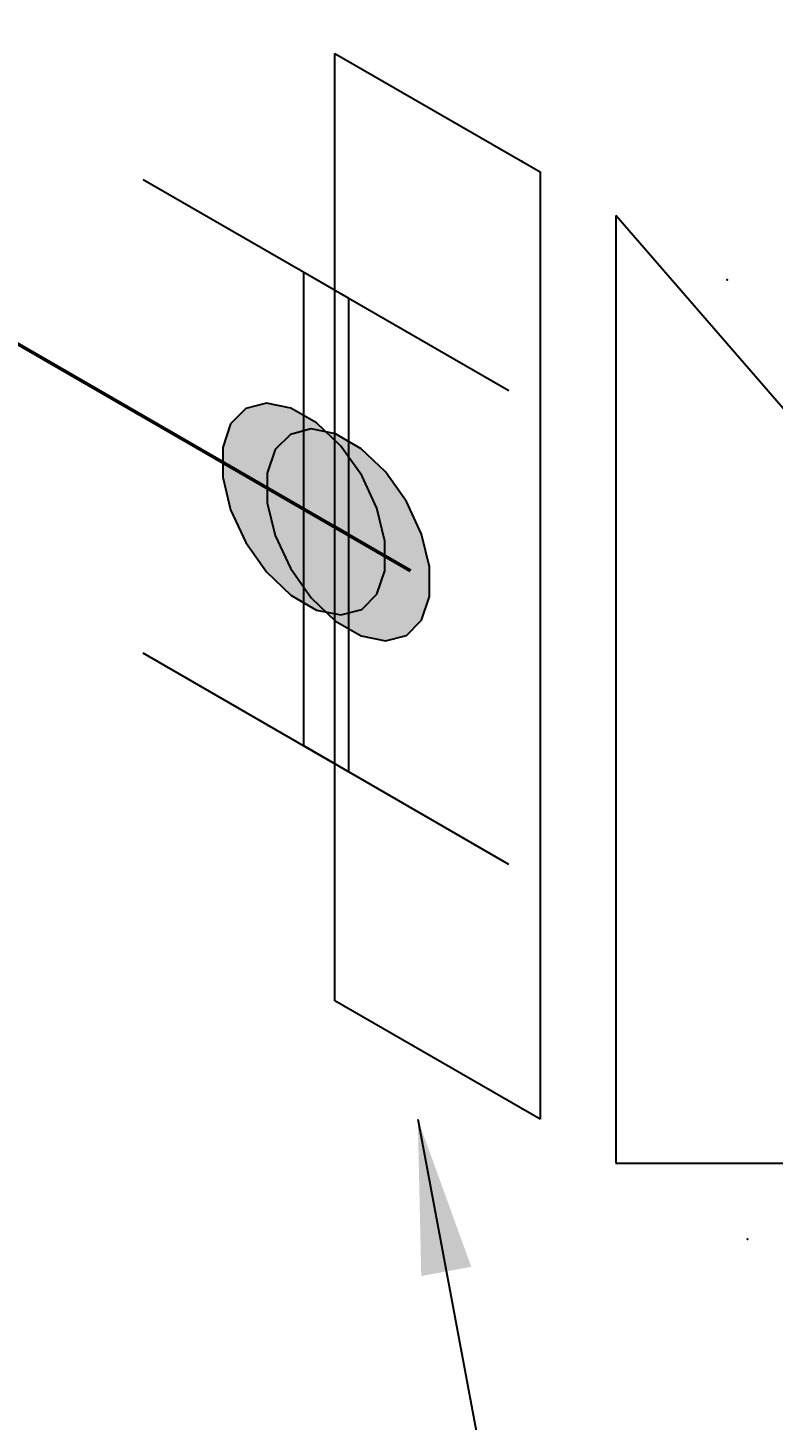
# Model space of a CAD drawing. Header units: millimetres. Extents: x 0 to 594, y 0 to 420.
# Drawn here: x 217.04 to 221.85, y 343.77 to 352.77 of the extents above; entities that cross this region are included whole.
import ezdxf
from ezdxf import colors
from ezdxf.entities.mleader import LeaderData, LeaderLine
from ezdxf.math import Vec2, Vec3

# ---------------------------------------------------------------- set-up
doc = ezdxf.new("R2010")
doc.units = ezdxf.units.MM
doc.header["$LTSCALE"] = 0.25
for name, color, linetype in [('밸브', 4, 'Continuous'), ('용접', 1, 'Continuous'), ('주석', 7, 'Continuous'), ('치수', 1, 'Continuous')]:
    doc.layers.add(name, color=color, linetype=linetype)
doc.layers.add('파이프 작은 보어', color=30, linetype='Continuous', lineweight=50)
doc.styles.add('AdskIsoMetric', font='arial.ttf', dxfattribs={"width": 0.8, "height": 2.5})
doc.styles.add('AdskIsoMetric-30', font='arial.ttf', dxfattribs={"width": 0.8, "height": 2.5})
doc.styles.add('AdskIsoMetric30', font='arial.ttf', dxfattribs={"width": 0.8, "oblique": 30, "height": 2.5})
doc.styles.get("Standard").update_dxf_attribs({"font": 'arial.ttf'})
doc.dimstyles.new('AdskIsoMetric', dxfattribs={"dimtxt": 2.5, "dimasz": 2.5, "dimexe": 1, "dimexo": 2, "dimgap": 0.8, "dimtad": 1, "dimdec": 0, "dimrnd": 1, "dimzin": 0, "dimdsep": 46, "dimtxsty": 'AdskIsoMetric', "dimcen": 0, "dimclrt": 7, "dimadec": 0, "dimazin": 0, "dimtfac": 1, "dimtdec": 0, "dimtmove": 1, "dimatfit": 3, "dimfxl": 0, "dimfrac": 2, "dimtolj": 1, "dimtzin": 0, "dimarcsym": 0})

# ---------------------------------------------------------------- blocks, each defined once
blk = doc.blocks.new('볼 밸브-2-IsoRight')
at = {"color": 0, "linetype": 'ByBlock', "lineweight": -2, "extrusion": (-0.707107, -0.408248, 0.57735)}
for p, q in [((0.35355, 0), (0.10068, -0.00007)), ((0.35355, -0.40825), (0.35355, 0)), ((0.10063, -0.11627), (0.35355, -0.40825))]:
    blk.add_line(p, q, dxfattribs=at)
blk = doc.blocks.new('개스킷-2-IsoRight')
at = {"color": 0, "linetype": 'ByBlock', "lineweight": -2, "extrusion": (-1, 0, 0)}
for p in [(-0.05294, 0.23469), (0.04419, 0.17861), (-0.04419, -0.17861), (0.04419, -0.22964)]:
    blk.add_point(p, dxfattribs=at)
blk = doc.blocks.new('플랜지-2-IsoRight')
at = {"color": 0, "linetype": 'ByBlock', "lineweight": -2}
blk.add_wipeout([(0.04419, -0.22964), (-0.04419, -0.17861), (-0.04419, 0.22964), (0.04419, 0.17861)], dxfattribs=at)
at = {"color": 0, "linetype": 'ByBlock', "lineweight": -2, "extrusion": (-0.707107, -0.408248, 0.57735)}
for p, q in [((-0.04419, -0.17861), (-0.04419, 0.22964)), ((-0.04419, 0.22964), (0.04419, 0.17861)), ((0.04419, 0.17861), (0.04419, -0.22964)), ((0.04419, -0.22964), (-0.04419, -0.17861))]:
    blk.add_line(p, q, dxfattribs=at)
at = {"color": 0, "linetype": 'ByBlock', "lineweight": -2}
blk.add_wipeout([(0.04419, -0.22964), (-0.04419, -0.17861), (-0.04419, 0.22964), (0.04419, 0.17861)], dxfattribs=at)
at = {"color": 0, "linetype": 'ByBlock', "lineweight": -2, "extrusion": (-0.707107, -0.408248, 0.57735)}
for p, q in [((-0.04419, -0.17861), (-0.04419, 0.22964)), ((-0.04419, 0.22964), (0.04419, 0.17861)), ((0.04419, 0.17861), (0.04419, -0.22964)), ((0.04419, -0.22964), (-0.04419, -0.17861))]:
    blk.add_line(p, q, dxfattribs=at)
blk = doc.blocks.new('*D63')
at = {"layer": 'Defpoints', "color": 0}
for p in [(231.9335, 357.0893), (214.2071, 352.3236), (231.9335, 342.0893)]:
    blk.add_point(p, dxfattribs=at)
at = {"layer": '치수', "color": 0, "lineweight": -2}
for p, q in [((214.2071, 354.633), (214.2071, 368.4783)), ((216.3722, 366.0736), (229.7684, 358.3393)), ((231.9335, 344.3987), (231.9335, 358.244))]:
    blk.add_line(p, q, dxfattribs=at)
at = {"layer": '치수', "color": 0}
for points in [[(216.5805, 366.4344), (216.1639, 365.7128), (214.2071, 367.3236)], [(229.9767, 358.7001), (229.5601, 357.9785), (231.9335, 357.0893)]]:
    blk.add_solid(points, dxfattribs=at)
at = {"layer": '치수', "color": 7, "insert": (223.8343, 364.3832), "char_height": 2.5, "attachment_point": 5, "rotation": 330, "style": 'AdskIsoMetric-30'}
blk.add_mtext('\\A1;833', dxfattribs=at)
blk = doc.blocks.new('*D64')
at = {"layer": 'Defpoints', "color": 0}
for p in [(214.2071, 352.3236), (227.1975, 344.8236), (214.2071, 304.0132)]:
    blk.add_point(p, dxfattribs=at)
at = {"layer": '치수', "color": 0, "lineweight": -2}
for p, q in [((227.1975, 299.0132), (227.1975, 342.3236)), ((216.2071, 302.8585), (228.1975, 295.9358))]:
    blk.add_line(p, q, dxfattribs=at)
at = {"layer": '치수', "color": 0}
for points in [[(226.7809, 342.3236), (227.6142, 342.3236), (227.1975, 344.8236)], [(226.7809, 299.0132), (227.6142, 299.0132), (227.1975, 296.5132)]]:
    blk.add_solid(points, dxfattribs=at)
at = {"layer": '치수', "color": 7, "insert": (224.9304, 321.9773), "char_height": 2.5, "attachment_point": 5, "rotation": 90, "style": 'AdskIsoMetric30'}
blk.add_mtext('\\A1;1982', dxfattribs=at)
blk = doc.blocks.new('엘보우-4-Iso2DSkew0')
at = {"color": 0, "linetype": 'ByBlock', "lineweight": -2, "extrusion": (0.707107, 0.408248, -0.57735)}
for p, q in [((0.6911, -0.399), (5.3033, -3.0619)), ((0, -6.1237), (0, -0.798))]:
    blk.add_line(p, q, dxfattribs=at)
at = {"linetype": 'ByBlock', "extrusion": (-1.16467e-16, -1.31341e-16, -1)}
blk.add_ellipse((0.6911, -1.197), major_axis=(-0.4887, 0.8464), ratio=0.57735, start_param=-0.785398, end_param=0.785398, dxfattribs=at)
blk = doc.blocks.new('SocketWeld-2-IsoRight')
blk.add_hatch(color=256).paths.add_polyline_path([(0.00553, -0.04352), (0.00575, -0.04356), (0.00596, -0.0436), (0.00617, -0.04365), (0.00639, -0.04369), (0.0066, -0.04373), (0.00682, -0.04378), (0.00703, -0.04382), (0.00725, -0.04386), (0.00746, -0.04391), (0.00768, -0.04395), (0.00789, -0.04399), (0.00811, -0.04404), (0.00832, -0.04408), (0.00854, -0.04412), (0.00875, -0.04417), (0.00897, -0.04421), (0.00918, -0.04425), (0.0094, -0.0443), (0.00961, -0.04434), (0.00982, -0.04438), (0.01004, -0.04443), (0.01025, -0.04447), (0.01047, -0.04451), (0.01068, -0.04456), (0.0109, -0.0446), (0.01111, -0.04464), (0.01133, -0.04469), (0.01154, -0.04473), (0.01176, -0.04477), (0.01197, -0.04482), (0.01219, -0.04486), (0.0124, -0.0449), (0.01262, -0.04495), (0.01283, -0.04499), (0.01305, -0.04503), (0.01326, -0.04508), (0.01347, -0.04512), (0.01369, -0.04516), (0.0139, -0.04521), (0.01412, -0.04525), (0.01433, -0.04529), (0.01455, -0.04534), (0.01476, -0.04538), (0.01498, -0.04543), (0.01519, -0.04547), (0.01541, -0.04551), (0.01562, -0.04556), (0.01584, -0.0456), (0.01605, -0.04564), (0.01605, -0.04564), (0.01623, -0.04559), (0.01642, -0.04555), (0.0166, -0.0455), (0.01678, -0.04545), (0.01696, -0.0454), (0.01715, -0.04536), (0.01733, -0.04531), (0.01751, -0.04526), (0.01769, -0.04521), (0.01788, -0.04516), (0.01806, -0.04512), (0.01824, -0.04507), (0.01843, -0.04502), (0.01861, -0.04497), (0.01879, -0.04493), (0.01897, -0.04488), (0.01916, -0.04483), (0.01934, -0.04478), (0.01952, -0.04473), (0.0197, -0.04469), (0.01989, -0.04464), (0.02007, -0.04459), (0.02025, -0.04454), (0.02043, -0.0445), (0.02062, -0.04445), (0.0208, -0.0444), (0.02098, -0.04435), (0.02116, -0.0443), (0.02135, -0.04426), (0.02153, -0.04421), (0.02171, -0.04416), (0.0219, -0.04411), (0.02208, -0.04407), (0.02226, -0.04402), (0.02244, -0.04397), (0.02263, -0.04392), (0.02281, -0.04387), (0.02299, -0.04383), (0.02317, -0.04378), (0.02336, -0.04373), (0.02354, -0.04368), (0.02372, -0.04364), (0.0239, -0.04359), (0.02409, -0.04354), (0.02427, -0.04349), (0.02445, -0.04344), (0.02463, -0.0434), (0.02482, -0.04335), (0.025, -0.0433), (0.025, -0.0433), (0.02513, -0.04317), (0.02527, -0.04303), (0.0254, -0.0429), (0.02553, -0.04276), (0.02566, -0.04263), (0.0258, -0.0425), (0.02593, -0.04236), (0.02606, -0.04223), (0.02619, -0.04209), (0.02633, -0.04196), (0.02646, -0.04182), (0.02659, -0.04169), (0.02672, -0.04156), (0.02686, -0.04142), (0.02699, -0.04129), (0.02712, -0.04115), (0.02726, -0.04102), (0.02739, -0.04088), (0.02752, -0.04075), (0.02765, -0.04062), (0.02779, -0.04048), (0.02792, -0.04035), (0.02805, -0.04021), (0.02818, -0.04008), (0.02832, -0.03994), (0.02845, -0.03981), (0.02858, -0.03968), (0.02872, -0.03954), (0.02885, -0.03941), (0.02898, -0.03927), (0.02911, -0.03914), (0.02925, -0.039), (0.02938, -0.03887), (0.02951, -0.03874), (0.02964, -0.0386), (0.02978, -0.03847), (0.02991, -0.03833), (0.03004, -0.0382), (0.03017, -0.03806), (0.03031, -0.03793), (0.03044, -0.0378), (0.03057, -0.03766), (0.03071, -0.03753), (0.03084, -0.03739), (0.03097, -0.03726), (0.0311, -0.03712), (0.03124, -0.03699), (0.03137, -0.03686), (0.0315, -0.03672), (0.0315, -0.03672), (0.03157, -0.03651), (0.03164, -0.03631), (0.03171, -0.0361), (0.03178, -0.03589), (0.03185, -0.03568), (0.03192, -0.03548), (0.03199, -0.03527), (0.03206, -0.03506), (0.03213, -0.03485), (0.0322, -0.03465), (0.03227, -0.03444), (0.03234, -0.03423), (0.03241, -0.03402), (0.03248, -0.03381), (0.03255, -0.03361), (0.03262, -0.0334), (0.03269, -0.03319), (0.03276, -0.03298), (0.03283, -0.03278), (0.0329, -0.03257), (0.03297, -0.03236), (0.03304, -0.03215), (0.03311, -0.03195), (0.03318, -0.03174), (0.03325, -0.03153), (0.03332, -0.03132), (0.03339, -0.03112), (0.03346, -0.03091), (0.03352, -0.0307), (0.03359, -0.03049), (0.03366, -0.03028), (0.03373, -0.03008), (0.0338, -0.02987), (0.03387, -0.02966), (0.03394, -0.02945), (0.03401, -0.02925), (0.03408, -0.02904), (0.03415, -0.02883), (0.03422, -0.02862), (0.03429, -0.02842), (0.03436, -0.02821), (0.03443, -0.028), (0.0345, -0.02779), (0.03457, -0.02759), (0.03464, -0.02738), (0.03471, -0.02717), (0.03478, -0.02696), (0.03485, -0.02676), (0.03492, -0.02655), (0.03492, -0.02655), (0.03492, -0.02629), (0.03492, -0.02603), (0.03492, -0.02577), (0.03492, -0.0255), (0.03492, -0.02524), (0.03492, -0.02498), (0.03492, -0.02472), (0.03492, -0.02446), (0.03492, -0.0242), (0.03492, -0.02394), (0.03492, -0.02368), (0.03492, -0.02342), (0.03492, -0.02316), (0.03492, -0.0229), (0.03492, -0.02264), (0.03492, -0.02238), (0.03492, -0.02212), (0.03492, -0.02186), (0.03492, -0.02159), (0.03492, -0.02133), (0.03492, -0.02107), (0.03492, -0.02081), (0.03492, -0.02055), (0.03492, -0.02029), (0.03492, -0.02003), (0.03492, -0.01977), (0.03492, -0.01951), (0.03492, -0.01925), (0.03492, -0.01899), (0.03492, -0.01873), (0.03492, -0.01847), (0.03492, -0.01821), (0.03492, -0.01795), (0.03492, -0.01768), (0.03492, -0.01742), (0.03492, -0.01716), (0.03492, -0.0169), (0.03492, -0.01664), (0.03492, -0.01638), (0.03492, -0.01612), (0.03492, -0.01586), (0.03492, -0.0156), (0.03492, -0.01534), (0.03492, -0.01508), (0.03492, -0.01482), (0.03492, -0.01456), (0.03492, -0.0143), (0.03492, -0.01404), (0.03492, -0.01377), (0.03492, -0.01377), (0.03485, -0.01349), (0.03478, -0.0132), (0.03471, -0.01291), (0.03464, -0.01262), (0.03457, -0.01233), (0.0345, -0.01205), (0.03443, -0.01176), (0.03436, -0.01147), (0.03429, -0.01118), (0.03422, -0.01089), (0.03415, -0.0106), (0.03408, -0.01032), (0.03401, -0.01003), (0.03394, -0.00974), (0.03387, -0.00945), (0.0338, -0.00916), (0.03373, -0.00888), (0.03366, -0.00859), (0.03359, -0.0083), (0.03352, -0.00801), (0.03346, -0.00772), (0.03339, -0.00743), (0.03332, -0.00715), (0.03325, -0.00686), (0.03318, -0.00657), (0.03311, -0.00628), (0.03304, -0.00599), (0.03297, -0.00571), (0.0329, -0.00542), (0.03283, -0.00513), (0.03276, -0.00484), (0.03269, -0.00455), (0.03262, -0.00426), (0.03255, -0.00398), (0.03248, -0.00369), (0.03241, -0.0034), (0.03234, -0.00311), (0.03227, -0.00282), (0.0322, -0.00254), (0.03213, -0.00225), (0.03206, -0.00196), (0.03199, -0.00167), (0.03192, -0.00138), (0.03185, -0.00109), (0.03178, -0.00081), (0.03171, -0.00052), (0.03164, -0.00023), (0.03157, 0.00006), (0.0315, 0.00035), (0.0315, 0.00035), (0.03137, 0.00063), (0.03124, 0.00092), (0.0311, 0.00121), (0.03097, 0.0015), (0.03084, 0.00178), (0.03071, 0.00207), (0.03057, 0.00236), (0.03044, 0.00265), (0.03031, 0.00293), (0.03017, 0.00322), (0.03004, 0.00351), (0.02991, 0.0038), (0.02978, 0.00408), (0.02964, 0.00437), (0.02951, 0.00466), (0.02938, 0.00495), (0.02925, 0.00523), (0.02911, 0.00552), (0.02898, 0.00581), (0.02885, 0.0061), (0.02872, 0.00638), (0.02858, 0.00667), (0.02845, 0.00696), (0.02832, 0.00725), (0.02818, 0.00753), (0.02805, 0.00782), (0.02792, 0.00811), (0.02779, 0.0084), (0.02765, 0.00868), (0.02752, 0.00897), (0.02739, 0.00926), (0.02726, 0.00955), (0.02712, 0.00983), (0.02699, 0.01012), (0.02686, 0.01041), (0.02672, 0.0107), (0.02659, 0.01098), (0.02646, 0.01127), (0.02633, 0.01156), (0.02619, 0.01185), (0.02606, 0.01213), (0.02593, 0.01242), (0.0258, 0.01271), (0.02566, 0.013), (0.02553, 0.01328), (0.0254, 0.01357), (0.02527, 0.01386), (0.02513, 0.01415), (0.025, 0.01443), (0.025, 0.01443), (0.02482, 0.01469), (0.02463, 0.01495), (0.02445, 0.01521), (0.02427, 0.01547), (0.02409, 0.01573), (0.0239, 0.01599), (0.02372, 0.01624), (0.02354, 0.0165), (0.02336, 0.01676), (0.02317, 0.01702), (0.02299, 0.01728), (0.02281, 0.01754), (0.02263, 0.0178), (0.02244, 0.01806), (0.02226, 0.01831), (0.02208, 0.01857), (0.0219, 0.01883), (0.02171, 0.01909), (0.02153, 0.01935), (0.02135, 0.01961), (0.02116, 0.01987), (0.02098, 0.02012), (0.0208, 0.02038), (0.02062, 0.02064), (0.02043, 0.0209), (0.02025, 0.02116), (0.02007, 0.02142), (0.01989, 0.02168), (0.0197, 0.02193), (0.01952, 0.02219), (0.01934, 0.02245), (0.01916, 0.02271), (0.01897, 0.02297), (0.01879, 0.02323), (0.01861, 0.02349), (0.01843, 0.02375), (0.01824, 0.024), (0.01806, 0.02426), (0.01788, 0.02452), (0.01769, 0.02478), (0.01751, 0.02504), (0.01733, 0.0253), (0.01715, 0.02556), (0.01696, 0.02581), (0.01678, 0.02607), (0.0166, 0.02633), (0.01642, 0.02659), (0.01623, 0.02685), (0.01605, 0.02711), (0.01605, 0.02711), (0.01584, 0.02731), (0.01562, 0.02752), (0.01541, 0.02772), (0.01519, 0.02793), (0.01498, 0.02813), (0.01476, 0.02834), (0.01455, 0.02854), (0.01433, 0.02874), (0.01412, 0.02895), (0.0139, 0.02915), (0.01369, 0.02936), (0.01347, 0.02956), (0.01326, 0.02977), (0.01305, 0.02997), (0.01283, 0.03018), (0.01262, 0.03038), (0.0124, 0.03058), (0.01219, 0.03079), (0.01197, 0.03099), (0.01176, 0.0312), (0.01154, 0.0314), (0.01133, 0.03161), (0.01111, 0.03181), (0.0109, 0.03202), (0.01068, 0.03222), (0.01047, 0.03243), (0.01025, 0.03263), (0.01004, 0.03283), (0.00982, 0.03304), (0.00961, 0.03324), (0.0094, 0.03345), (0.00918, 0.03365), (0.00897, 0.03386), (0.00875, 0.03406), (0.00854, 0.03427), (0.00832, 0.03447), (0.00811, 0.03467), (0.00789, 0.03488), (0.00768, 0.03508), (0.00746, 0.03529), (0.00725, 0.03549), (0.00703, 0.0357), (0.00682, 0.0359), (0.0066, 0.03611), (0.00639, 0.03631), (0.00617, 0.03652), (0.00596, 0.03672), (0.00575, 0.03692), (0.00553, 0.03713), (0.00553, 0.03713), (0.00531, 0.03726), (0.00508, 0.03739), (0.00485, 0.03752), (0.00463, 0.03765), (0.0044, 0.03778), (0.00418, 0.03791), (0.00395, 0.03804), (0.00372, 0.03817), (0.0035, 0.0383), (0.00327, 0.03843), (0.00305, 0.03856), (0.00282, 0.03869), (0.0026, 0.03882), (0.00237, 0.03895), (0.00214, 0.03908), (0.00192, 0.03921), (0.00169, 0.03934), (0.00147, 0.03948), (0.00124, 0.03961), (0.00102, 0.03974), (0.00079, 0.03987), (0.00056, 0.04), (0.00034, 0.04013), (0.00011, 0.04026), (-0.00011, 0.04039), (-0.00034, 0.04052), (-0.00056, 0.04065), (-0.00079, 0.04078), (-0.00102, 0.04091), (-0.00124, 0.04104), (-0.00147, 0.04117), (-0.00169, 0.0413), (-0.00192, 0.04143), (-0.00214, 0.04156), (-0.00237, 0.04169), (-0.0026, 0.04182), (-0.00282, 0.04195), (-0.00305, 0.04208), (-0.00327, 0.04221), (-0.0035, 0.04234), (-0.00372, 0.04247), (-0.00395, 0.0426), (-0.00418, 0.04273), (-0.0044, 0.04286), (-0.00463, 0.04299), (-0.00485, 0.04312), (-0.00508, 0.04325), (-0.00531, 0.04339), (-0.00553, 0.04352), (-0.00553, 0.04352), (-0.00575, 0.04356), (-0.00596, 0.0436), (-0.00617, 0.04365), (-0.00639, 0.04369), (-0.0066, 0.04373), (-0.00682, 0.04378), (-0.00703, 0.04382), (-0.00725, 0.04386), (-0.00746, 0.04391), (-0.00768, 0.04395), (-0.00789, 0.04399), (-0.00811, 0.04404), (-0.00832, 0.04408), (-0.00854, 0.04412), (-0.00875, 0.04417), (-0.00897, 0.04421), (-0.00918, 0.04425), (-0.0094, 0.0443), (-0.00961, 0.04434), (-0.00982, 0.04438), (-0.01004, 0.04443), (-0.01025, 0.04447), (-0.01047, 0.04451), (-0.01068, 0.04456), (-0.0109, 0.0446), (-0.01111, 0.04464), (-0.01133, 0.04469), (-0.01154, 0.04473), (-0.01176, 0.04477), (-0.01197, 0.04482), (-0.01219, 0.04486), (-0.0124, 0.0449), (-0.01262, 0.04495), (-0.01283, 0.04499), (-0.01305, 0.04503), (-0.01326, 0.04508), (-0.01347, 0.04512), (-0.01369, 0.04516), (-0.0139, 0.04521), (-0.01412, 0.04525), (-0.01433, 0.04529), (-0.01455, 0.04534), (-0.01476, 0.04538), (-0.01498, 0.04543), (-0.01519, 0.04547), (-0.01541, 0.04551), (-0.01562, 0.04556), (-0.01584, 0.0456), (-0.01605, 0.04564), (-0.01605, 0.04564), (-0.01623, 0.04559), (-0.01642, 0.04555), (-0.0166, 0.0455), (-0.01678, 0.04545), (-0.01696, 0.0454), (-0.01715, 0.04536), (-0.01733, 0.04531), (-0.01751, 0.04526), (-0.01769, 0.04521), (-0.01788, 0.04516), (-0.01806, 0.04512), (-0.01824, 0.04507), (-0.01843, 0.04502), (-0.01861, 0.04497), (-0.01879, 0.04493), (-0.01897, 0.04488), (-0.01916, 0.04483), (-0.01934, 0.04478), (-0.01952, 0.04473), (-0.0197, 0.04469), (-0.01989, 0.04464), (-0.02007, 0.04459), (-0.02025, 0.04454), (-0.02043, 0.0445), (-0.02062, 0.04445), (-0.0208, 0.0444), (-0.02098, 0.04435), (-0.02116, 0.0443), (-0.02135, 0.04426), (-0.02153, 0.04421), (-0.02171, 0.04416), (-0.0219, 0.04411), (-0.02208, 0.04407), (-0.02226, 0.04402), (-0.02244, 0.04397), (-0.02263, 0.04392), (-0.02281, 0.04387), (-0.02299, 0.04383), (-0.02317, 0.04378), (-0.02336, 0.04373), (-0.02354, 0.04368), (-0.02372, 0.04364), (-0.0239, 0.04359), (-0.02409, 0.04354), (-0.02427, 0.04349), (-0.02445, 0.04344), (-0.02463, 0.0434), (-0.02482, 0.04335), (-0.025, 0.0433), (-0.025, 0.0433), (-0.02513, 0.04317), (-0.02527, 0.04303), (-0.0254, 0.0429), (-0.02553, 0.04276), (-0.02566, 0.04263), (-0.0258, 0.0425), (-0.02593, 0.04236), (-0.02606, 0.04223), (-0.02619, 0.04209), (-0.02633, 0.04196), (-0.02646, 0.04182), (-0.02659, 0.04169), (-0.02672, 0.04156), (-0.02686, 0.04142), (-0.02699, 0.04129), (-0.02712, 0.04115), (-0.02726, 0.04102), (-0.02739, 0.04088), (-0.02752, 0.04075), (-0.02765, 0.04062), (-0.02779, 0.04048), (-0.02792, 0.04035), (-0.02805, 0.04021), (-0.02818, 0.04008), (-0.02832, 0.03994), (-0.02845, 0.03981), (-0.02858, 0.03968), (-0.02872, 0.03954), (-0.02885, 0.03941), (-0.02898, 0.03927), (-0.02911, 0.03914), (-0.02925, 0.039), (-0.02938, 0.03887), (-0.02951, 0.03874), (-0.02964, 0.0386), (-0.02978, 0.03847), (-0.02991, 0.03833), (-0.03004, 0.0382), (-0.03017, 0.03806), (-0.03031, 0.03793), (-0.03044, 0.0378), (-0.03057, 0.03766), (-0.03071, 0.03753), (-0.03084, 0.03739), (-0.03097, 0.03726), (-0.0311, 0.03712), (-0.03124, 0.03699), (-0.03137, 0.03686), (-0.0315, 0.03672), (-0.0315, 0.03672), (-0.03157, 0.03651), (-0.03164, 0.03631), (-0.03171, 0.0361), (-0.03178, 0.03589), (-0.03185, 0.03568), (-0.03192, 0.03548), (-0.03199, 0.03527), (-0.03206, 0.03506), (-0.03213, 0.03485), (-0.0322, 0.03465), (-0.03227, 0.03444), (-0.03234, 0.03423), (-0.03241, 0.03402), (-0.03248, 0.03381), (-0.03255, 0.03361), (-0.03262, 0.0334), (-0.03269, 0.03319), (-0.03276, 0.03298), (-0.03283, 0.03278), (-0.0329, 0.03257), (-0.03297, 0.03236), (-0.03304, 0.03215), (-0.03311, 0.03195), (-0.03318, 0.03174), (-0.03325, 0.03153), (-0.03332, 0.03132), (-0.03339, 0.03112), (-0.03346, 0.03091), (-0.03352, 0.0307), (-0.03359, 0.03049), (-0.03366, 0.03028), (-0.03373, 0.03008), (-0.0338, 0.02987), (-0.03387, 0.02966), (-0.03394, 0.02945), (-0.03401, 0.02925), (-0.03408, 0.02904), (-0.03415, 0.02883), (-0.03422, 0.02862), (-0.03429, 0.02842), (-0.03436, 0.02821), (-0.03443, 0.028), (-0.0345, 0.02779), (-0.03457, 0.02759), (-0.03464, 0.02738), (-0.03471, 0.02717), (-0.03478, 0.02696), (-0.03485, 0.02676), (-0.03492, 0.02655), (-0.03492, 0.02655), (-0.03492, 0.02629), (-0.03492, 0.02603), (-0.03492, 0.02577), (-0.03492, 0.0255), (-0.03492, 0.02524), (-0.03492, 0.02498), (-0.03492, 0.02472), (-0.03492, 0.02446), (-0.03492, 0.0242), (-0.03492, 0.02394), (-0.03492, 0.02368), (-0.03492, 0.02342), (-0.03492, 0.02316), (-0.03492, 0.0229), (-0.03492, 0.02264), (-0.03492, 0.02238), (-0.03492, 0.02212), (-0.03492, 0.02186), (-0.03492, 0.02159), (-0.03492, 0.02133), (-0.03492, 0.02107), (-0.03492, 0.02081), (-0.03492, 0.02055), (-0.03492, 0.02029), (-0.03492, 0.02003), (-0.03492, 0.01977), (-0.03492, 0.01951), (-0.03492, 0.01925), (-0.03492, 0.01899), (-0.03492, 0.01873), (-0.03492, 0.01847), (-0.03492, 0.01821), (-0.03492, 0.01795), (-0.03492, 0.01768), (-0.03492, 0.01742), (-0.03492, 0.01716), (-0.03492, 0.0169), (-0.03492, 0.01664), (-0.03492, 0.01638), (-0.03492, 0.01612), (-0.03492, 0.01586), (-0.03492, 0.0156), (-0.03492, 0.01534), (-0.03492, 0.01508), (-0.03492, 0.01482), (-0.03492, 0.01456), (-0.03492, 0.0143), (-0.03492, 0.01404), (-0.03492, 0.01377), (-0.03492, 0.01377), (-0.03485, 0.01349), (-0.03478, 0.0132), (-0.03471, 0.01291), (-0.03464, 0.01262), (-0.03457, 0.01233), (-0.0345, 0.01205), (-0.03443, 0.01176), (-0.03436, 0.01147), (-0.03429, 0.01118), (-0.03422, 0.01089), (-0.03415, 0.0106), (-0.03408, 0.01032), (-0.03401, 0.01003), (-0.03394, 0.00974), (-0.03387, 0.00945), (-0.0338, 0.00916), (-0.03373, 0.00888), (-0.03366, 0.00859), (-0.03359, 0.0083), (-0.03352, 0.00801), (-0.03346, 0.00772), (-0.03339, 0.00743), (-0.03332, 0.00715), (-0.03325, 0.00686), (-0.03318, 0.00657), (-0.03311, 0.00628), (-0.03304, 0.00599), (-0.03297, 0.00571), (-0.0329, 0.00542), (-0.03283, 0.00513), (-0.03276, 0.00484), (-0.03269, 0.00455), (-0.03262, 0.00426), (-0.03255, 0.00398), (-0.03248, 0.00369), (-0.03241, 0.0034), (-0.03234, 0.00311), (-0.03227, 0.00282), (-0.0322, 0.00254), (-0.03213, 0.00225), (-0.03206, 0.00196), (-0.03199, 0.00167), (-0.03192, 0.00138), (-0.03185, 0.00109), (-0.03178, 0.00081), (-0.03171, 0.00052), (-0.03164, 0.00023), (-0.03157, -0.00006), (-0.0315, -0.00035), (-0.0315, -0.00035), (-0.03137, -0.00063), (-0.03124, -0.00092), (-0.0311, -0.00121), (-0.03097, -0.0015), (-0.03084, -0.00178), (-0.03071, -0.00207), (-0.03057, -0.00236), (-0.03044, -0.00265), (-0.03031, -0.00293), (-0.03017, -0.00322), (-0.03004, -0.00351), (-0.02991, -0.0038), (-0.02978, -0.00408), (-0.02964, -0.00437), (-0.02951, -0.00466), (-0.02938, -0.00495), (-0.02925, -0.00523), (-0.02911, -0.00552), (-0.02898, -0.00581), (-0.02885, -0.0061), (-0.02872, -0.00638), (-0.02858, -0.00667), (-0.02845, -0.00696), (-0.02832, -0.00725), (-0.02818, -0.00753), (-0.02805, -0.00782), (-0.02792, -0.00811), (-0.02779, -0.0084), (-0.02765, -0.00868), (-0.02752, -0.00897), (-0.02739, -0.00926), (-0.02726, -0.00955), (-0.02712, -0.00983), (-0.02699, -0.01012), (-0.02686, -0.01041), (-0.02672, -0.0107), (-0.02659, -0.01098), (-0.02646, -0.01127), (-0.02633, -0.01156), (-0.02619, -0.01185), (-0.02606, -0.01213), (-0.02593, -0.01242), (-0.0258, -0.01271), (-0.02566, -0.013), (-0.02553, -0.01328), (-0.0254, -0.01357), (-0.02527, -0.01386), (-0.02513, -0.01415), (-0.025, -0.01443), (-0.025, -0.01443), (-0.02482, -0.01469), (-0.02463, -0.01495), (-0.02445, -0.01521), (-0.02427, -0.01547), (-0.02409, -0.01573), (-0.0239, -0.01599), (-0.02372, -0.01624), (-0.02354, -0.0165), (-0.02336, -0.01676), (-0.02317, -0.01702), (-0.02299, -0.01728), (-0.02281, -0.01754), (-0.02263, -0.0178), (-0.02244, -0.01806), (-0.02226, -0.01831), (-0.02208, -0.01857), (-0.0219, -0.01883), (-0.02171, -0.01909), (-0.02153, -0.01935), (-0.02135, -0.01961), (-0.02116, -0.01987), (-0.02098, -0.02012), (-0.0208, -0.02038), (-0.02062, -0.02064), (-0.02043, -0.0209), (-0.02025, -0.02116), (-0.02007, -0.02142), (-0.01989, -0.02168), (-0.0197, -0.02193), (-0.01952, -0.02219), (-0.01934, -0.02245), (-0.01916, -0.02271), (-0.01897, -0.02297), (-0.01879, -0.02323), (-0.01861, -0.02349), (-0.01843, -0.02375), (-0.01824, -0.024), (-0.01806, -0.02426), (-0.01788, -0.02452), (-0.01769, -0.02478), (-0.01751, -0.02504), (-0.01733, -0.0253), (-0.01715, -0.02556), (-0.01696, -0.02581), (-0.01678, -0.02607), (-0.0166, -0.02633), (-0.01642, -0.02659), (-0.01623, -0.02685), (-0.01605, -0.02711), (-0.01605, -0.02711), (-0.01584, -0.02731), (-0.01562, -0.02752), (-0.01541, -0.02772), (-0.01519, -0.02793), (-0.01498, -0.02813), (-0.01476, -0.02834), (-0.01455, -0.02854), (-0.01433, -0.02874), (-0.01412, -0.02895), (-0.0139, -0.02915), (-0.01369, -0.02936), (-0.01347, -0.02956), (-0.01326, -0.02977), (-0.01305, -0.02997), (-0.01283, -0.03018), (-0.01262, -0.03038), (-0.0124, -0.03058), (-0.01219, -0.03079), (-0.01197, -0.03099), (-0.01176, -0.0312), (-0.01154, -0.0314), (-0.01133, -0.03161), (-0.01111, -0.03181), (-0.0109, -0.03202), (-0.01068, -0.03222), (-0.01047, -0.03243), (-0.01025, -0.03263), (-0.01004, -0.03283), (-0.00982, -0.03304), (-0.00961, -0.03324), (-0.0094, -0.03345), (-0.00918, -0.03365), (-0.00897, -0.03386), (-0.00875, -0.03406), (-0.00854, -0.03427), (-0.00832, -0.03447), (-0.00811, -0.03467), (-0.00789, -0.03488), (-0.00768, -0.03508), (-0.00746, -0.03529), (-0.00725, -0.03549), (-0.00703, -0.0357), (-0.00682, -0.0359), (-0.0066, -0.03611), (-0.00639, -0.03631), (-0.00617, -0.03652), (-0.00596, -0.03672), (-0.00575, -0.03692), (-0.00553, -0.03713), (-0.00553, -0.03713), (-0.00531, -0.03726), (-0.00508, -0.03739), (-0.00485, -0.03752), (-0.00463, -0.03765), (-0.0044, -0.03778), (-0.00418, -0.03791), (-0.00395, -0.03804), (-0.00372, -0.03817), (-0.0035, -0.0383), (-0.00327, -0.03843), (-0.00305, -0.03856), (-0.00282, -0.03869), (-0.0026, -0.03882), (-0.00237, -0.03895), (-0.00214, -0.03908), (-0.00192, -0.03921), (-0.00169, -0.03934), (-0.00147, -0.03948), (-0.00124, -0.03961), (-0.00102, -0.03974), (-0.00079, -0.03987), (-0.00056, -0.04), (-0.00034, -0.04013), (-0.00011, -0.04026), (0.00011, -0.04039), (0.00034, -0.04052), (0.00056, -0.04065), (0.00079, -0.04078), (0.00102, -0.04091), (0.00124, -0.04104), (0.00147, -0.04117), (0.00169, -0.0413), (0.00192, -0.04143), (0.00214, -0.04156), (0.00237, -0.04169), (0.0026, -0.04182), (0.00282, -0.04195), (0.00305, -0.04208), (0.00327, -0.04221), (0.0035, -0.04234), (0.00372, -0.04247), (0.00395, -0.0426), (0.00418, -0.04273), (0.0044, -0.04286), (0.00463, -0.04299), (0.00485, -0.04312), (0.00508, -0.04325), (0.00531, -0.04339)], flags=0)
at = {"color": 0, "linetype": 'ByBlock', "lineweight": -2, "extrusion": (-0.707107, -0.408248, 0.57735)}
for p, q in [((-0.08839, 0.15309), (0, 0.10206)), ((0, 0.10206), (0, -0.10206)), ((-0.025, 0.0433), (-0.0315, 0.03672)), ((-0.01605, 0.04564), (-0.025, 0.0433)), ((-0.00553, 0.04352), (-0.01605, 0.04564)), ((0.00553, 0.03713), (-0.00553, 0.04352)), ((-0.0315, 0.03672), (-0.03492, 0.02655)), ((0.01605, 0.02711), (0.00553, 0.03713)), ((-0.03492, 0.02655), (-0.03492, 0.01377)), ((0.025, 0.01443), (0.01605, 0.02711)), ((-0.03492, 0.01377), (-0.0315, -0.00035)), ((0.0315, 0.00035), (0.025, 0.01443)), ((0.03492, -0.01377), (0.0315, 0.00035)), ((-0.0315, -0.00035), (-0.025, -0.01443)), ((-0.025, -0.01443), (-0.01605, -0.02711)), ((0.03492, -0.02655), (0.03492, -0.01377)), ((-0.01605, -0.02711), (-0.00553, -0.03713)), ((0.0315, -0.03672), (0.03492, -0.02655)), ((-0.00553, -0.03713), (0.00553, -0.04352)), ((0.025, -0.0433), (0.0315, -0.03672)), ((0.00553, -0.04352), (0.01605, -0.04564)), ((0.01605, -0.04564), (0.025, -0.0433)), ((0, -0.10206), (-0.08839, -0.05103))]:
    blk.add_line(p, q, dxfattribs=at)

msp = doc.modelspace()

# ---------------------------------------------------------------- block references
at = {"layer": '밸브', "xscale": 15, "yscale": 15, "zscale": 15}
for name, p, rotation in [('개스킷-2-IsoRight', (220.8946, 348.4626), 180.0000000055846), ('볼 밸브-2-IsoRight', (226.1405, 345.4339), 180.0000000055176)]:
    msp.add_blockref(name, p, dxfattribs=dict(at, rotation=rotation))

# ---------------------------------------------------------------- next in the draw order: block references
at = {"layer": '밸브', "xscale": 15, "yscale": 15, "zscale": 15, "rotation": 5.285857969263087e-09}
msp.add_blockref('플랜지-2-IsoRight', (219.6845, 349.1612), dxfattribs=at)

# ---------------------------------------------------------------- next in the draw order: linework, layer by layer
at = {"layer": '파이프 작은 보어'}
msp.add_lwpolyline([(218.8194, 349.6607), (219.108, 349.4941)], dxfattribs=at)

# ---------------------------------------------------------------- next in the draw order: block references
at = {"layer": '용접', "xscale": 15, "yscale": 15, "zscale": 15}
for p, rotation in [((219.108, 349.4941), 5.44029552680819e-09), ((218.8194, 349.6607), 180.0000000054403)]:
    msp.add_blockref('SocketWeld-2-IsoRight', p, dxfattribs=dict(at, rotation=rotation))
at = {"layer": '파이프 작은 보어'}
msp.add_blockref('엘보우-4-Iso2DSkew0', (214.2071, 352.3236), dxfattribs=at)

# ---------------------------------------------------------------- next in the draw order: dimensions: what is measured, and where the dimension line sits
at = {"layer": '치수'}
for base, p1, p2, angle, text, override, picture, middle in [((231.9335, 357.0893), (214.2071, 352.3236), (231.9335, 342.0893), 330, '833', {"dimtad": 0, "dimlfac": 37.476815, "dimtxsty": 'AdskIsoMetric-30', "dimse1": 0, "dimse2": 0, "dimsd1": 0, "dimsd2": 0, "dimtmove": 1}, '*D63', (223.8343, 364.3832)), ((227.1975, 344.8236), (214.2071, 304.0132), (214.2071, 352.3236), 90, '1982', {"dimtad": 0, "dimlfac": 41.033174, "dimtxsty": 'AdskIsoMetric30', "dimse1": 0, "dimse2": 1, "dimsd1": 0, "dimsd2": 0, "dimtmove": 1}, '*D64', (224.9304, 321.9773))]:
    dim = msp.add_linear_dim(base=base, p1=p1, p2=p2, angle=angle, text=text, dimstyle='AdskIsoMetric', override=override, dxfattribs=at)
    dim.commit()
    dim.dimension.update_dxf_attribs({"geometry": picture, "text_midpoint": middle, "dimtype": 160})

# ---------------------------------------------------------------- next in the draw order: leaders
at = {"layer": '주석'}
ml = msp.add_multileader_mtext('Standard', dxfattribs=at)
ml.set_content('')
ml.set_leader_properties()
ml.build(insert=Vec2(0, 0))
ml.multileader.update_dxf_attribs({"dogleg_length": 0, "arrow_head_size": 2.5})
ctx = ml.context
ctx.base_point, ctx.arrow_head_size = Vec3(220.8571, 358), 2.5
notes = []
notes.append((ctx, [(0, (1, 1, 0), (220.8571, 358), (-1, 0), 0, [(0, [(214.2071, 352.3236)], 0, [])])]))
ctx.mtext, ml.multileader.dxf.content_type = None, 0
ml = msp.add_multileader_mtext('Standard', dxfattribs=at)
ml.set_content('')
ml.set_leader_properties()
ml.build(insert=Vec2(0, 0))
ml.multileader.update_dxf_attribs({"dogleg_length": 0, "arrow_head_size": 0})
ctx = ml.context
ctx.base_point, ctx.arrow_head_size = Vec3(220.6369, 339.9417), 0
notes.append((ctx, [(0, (1, 1, 0), (220.6369, 339.9417), (-1, 0), 0, [(0, [(219.557, 345.7166)], 0, [])])]))
ctx.mtext, ml.multileader.dxf.content_type = None, 0
for ctx, leaders in notes:
    for number, flags, end, landing, length, lines in leaders:
        leader = LeaderData()
        leader.index, (leader.has_last_leader_line, leader.has_dogleg_vector, leader.attachment_direction) = number, flags
        leader.last_leader_point, leader.dogleg_vector, leader.dogleg_length = Vec3(end), Vec3(landing), length
        for number, points, colour, breaks in lines:
            line = LeaderLine()
            line.index, line.vertices, line.color, line.breaks = number, Vec3.list(points), colors.encode_raw_color(colour), breaks
            leader.lines.append(line)
        ctx.leaders.append(leader)

doc.saveas('drawing.dxf')
